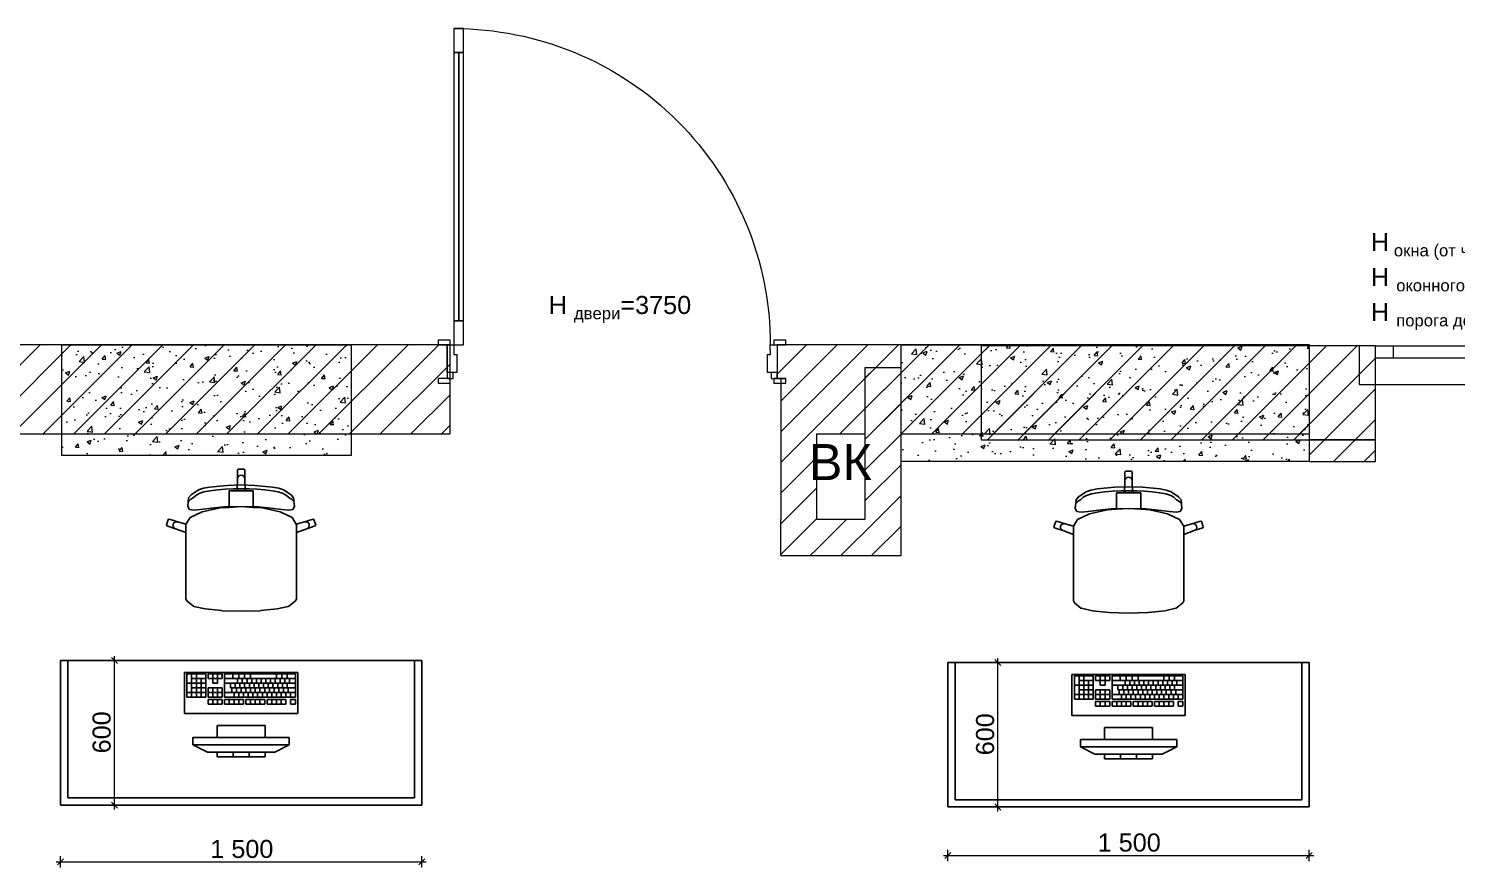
# Model space of a CAD drawing. Header units: millimetres. Extents: x 2336463 to 2579121, y 595385 to 778077.
# Drawn here: x 2402501 to 2408431, y 715275 to 718760 of the extents above; entities that cross this region are included whole.
import ezdxf

# ---------------------------------------------------------------- set-up
doc = ezdxf.new("R2010")
doc.units = ezdxf.units.MM
doc.header["$MEASUREMENT"] = 0
for name, color, linetype in [('+возводимые стены', 7, 'Continuous'), ('1 Планировка размеры', 7, 'Continuous'), ('сит план', 7, 'Continuous')]:
    doc.layers.add(name, color=color, linetype=linetype)
for name, color, linetype, lineweight in [('+возводимые стены_Ном._пера__101', 252, 'Continuous', 5), ('Двери ARCHICAD_Ном._пера__1', 7, 'Continuous', 13), ('Окна ARCHICAD_Ном._пера__1', 7, 'Continuous', 13), ('сит план_Ном._пера__1', 7, 'Continuous', 13)]:
    doc.layers.add(name, color=color, linetype=linetype, lineweight=lineweight)
for name, color, linetype, lineweight, true_color in [('+возводимые стены_Ном._пера__169', 7, 'Continuous', 5, 0x68b353), ('1 Планировка размеры_Ном._пера__242', 7, 'Continuous', 13, 0x1b55b5), ('Интерьер - Мебель_Ном._пера__62', 7, 'Continuous', 25, 0xaaaaaa), ('сит план_Ном._пера__87', 7, 'Continuous', 20, 0x6a6a6a)]:
    doc.layers.add(name, color=color, linetype=linetype, lineweight=lineweight, true_color=true_color)
doc.styles.add('СГЕНЕРИР_СТИЛЬ_1', font='arial.ttf')
doc.dimstyles.new('СГЕНЕРИР_СТИЛЬ__1', dxfattribs={"dimtxt": 75, "dimasz": 23.75, "dimexe": 0.18, "dimexo": 300, "dimgap": 0, "dimtad": 1, "dimtih": 1, "dimtoh": 1, "dimdec": 0, "dimzin": 0, "dimdsep": 46, "dimtxsty": 'СГЕНЕРИР_СТИЛЬ_1', "dimblk": 'ARROWHEAD_6', "dimblk1": 'ARROWHEAD_6', "dimblk2": 'ARROWHEAD_6', "dimcen": 0.09, "dimclrd": 256, "dimclre": 256, "dimclrt": 256, "dimazin": 0, "dimtfac": 1, "dimtdec": 4, "dimtmove": 0, "dimatfit": 3, "dimfxl": 0, "dimtolj": 1, "dimtzin": 0, "dimarcsym": 0})
doc.dimstyles.new('СГЕНЕРИР_СТИЛЬ__2', dxfattribs={"dimtxt": 75, "dimasz": 23.75, "dimexe": 0.18, "dimexo": 300, "dimgap": 0, "dimtad": 1, "dimdec": 0, "dimzin": 0, "dimdsep": 46, "dimtxsty": 'СГЕНЕРИР_СТИЛЬ_1', "dimblk": 'ARROWHEAD_6', "dimblk1": 'ARROWHEAD_6', "dimblk2": 'ARROWHEAD_6', "dimcen": 0.09, "dimclrd": 256, "dimclre": 256, "dimclrt": 256, "dimazin": 0, "dimtfac": 1, "dimtdec": 4, "dimtmove": 0, "dimatfit": 3, "dimfxl": 0, "dimtolj": 1, "dimtzin": 0, "dimarcsym": 0})
pattern_1 = [(45, (2086872.015, 585813.69), (-63.639609, 63.639609), [])]
pattern_2 = [(50, (2086872.01, 585813.69), (-182.18467, 15.939086), [19.05, -209.55]), (355, (2086872.01, 585813.69), (-35.24342, 191.05685), [15.24, -167.64058]), (100.451445, (2086887.2, 585812.36), (146.94125, 175.11775), [16.19001, -178.09024]), (46.1842, (2086872.01, 585864.49), (-271.07904, 42.04233), [28.575, -314.325]), (96.63556, (2086894.6, 585860.98), (237.40413, 247.42612), [24.28502, -267.1356]), (351.18415, (2086872.01, 585864.49), (237.40413, 247.42612), [22.85997, -251.45973]), (21, (2086897.41, 585851.79), (-151.61439, 102.2652), [19.05, -209.55]), (326, (2086897.41, 585851.79), (61.80203, 184.18797), [15.24, -167.64]), (71.451445, (2086910.05, 585843.26), (213.41642, 81.92277), [16.19001, -178.08994]), (37.5, (2086872.015, 585813.686), (3.088603, 84.555039), [0, -165.608, 0, -170.18, 0, -168.275]), (7.5, (2086872.015, 585813.69), (66.819663, 100.180575), [0, -97.028, 0, -161.798, 0, -64.135]), (327.5, (2086815.37, 585813.686), (-135.590595, 5.728744), [0, -63.5, 0, -198.12, 0, -262.89]), (317.5, (2086789.97, 585813.69), (148.12918, 25.42649), [0, -82.55, 0, -131.572, 0, -186.69])]

# ---------------------------------------------------------------- blocks, each defined once
blk = doc.blocks.new('Окно 25_13')
at = {"layer": 'Окна ARCHICAD_Ном._пера__1', "color": 7, "linetype": 'Continuous', "lineweight": 13}
for p, q in [((-827.5, 0), (827.5, 0)), ((-827.5, 0), (-752.5, 0)), ((-827.5, 0), (-827.5, -50)), ((-827.5, 0), (-827.5, -50)), ((-752.5, 0), (-752.5, -50)), ((-752.5, 0), (752.5, 0)), ((752.5, -50), (752.5, 0)), ((752.5, 0), (827.5, 0)), ((827.5, 0), (827.5, -50)), ((827.5, 0), (827.5, -50)), ((-752.5, -50), (-827.5, -50)), ((-827.5, -50), (-827.5, -160)), ((752.5, -50), (-752.5, -50)), ((827.5, -50), (752.5, -50)), ((827.5, -50), (827.5, -160)), ((-827.5, -160), (827.5, -160))]:
    blk.add_line(p, q, dxfattribs=at)
blk = doc.blocks.new('Стена_919', base_point=(2409995, 717281.3))
at = {"layer": 'сит план_Ном._пера__87', "linetype": 'Continuous', "lineweight": 20, "true_color": 0x6a6a6a}
h = blk.add_hatch(dxfattribs=at)
h.set_pattern_fill('Блоки_Бетонные_Эффективные', color=251, style=0, pattern_type=2)
h.set_pattern_definition(pattern_1)
h.paths.add_polyline_path([(2408026.8, 717441.3), (2408026.8, 717281.3), (2408093.8, 717281.3), (2408093.8, 717441.3)])
h = blk.add_hatch(dxfattribs=at)
h.set_pattern_fill('Блоки_Бетонные_Эффективные', color=251, style=0, pattern_type=2)
h.set_pattern_definition(pattern_1)
h.paths.add_polyline_path([(2409995, 717441.3), (2409748.8, 717441.3), (2409748.8, 717281.3), (2409995, 717281.3)])
at = {"layer": 'сит план_Ном._пера__1', "color": 7, "linetype": 'Continuous', "lineweight": 13}
for p, q in [((2408093.8, 717441.3), (2408093.8, 717391.3)), ((2409748.8, 717441.3), (2409748.8, 717391.3)), ((2408093.8, 717391.3), (2408093.8, 717281.3)), ((2409748.8, 717391.3), (2409748.8, 717281.3))]:
    blk.add_line(p, q, dxfattribs=at)
at = {"layer": 'сит план_Ном._пера__1', "color": 7, "linetype": 'Continuous', "lineweight": 13, "flags": 128}
for points in [[(2408093.8, 717441.3), (2408026.8, 717441.3)], [(2408026.8, 717441.3), (2408026.8, 717281.3)], [(2409995, 717441.3), (2409748.8, 717441.3)], [(2409995, 717281.3), (2409995, 717441.3)], [(2408026.8, 717281.3), (2408093.8, 717281.3)], [(2409748.8, 717281.3), (2409995, 717281.3)]]:
    blk.add_lwpolyline(points, dxfattribs=at)
at = {"layer": 'Окна ARCHICAD_Ном._пера__1', "color": 7, "linetype": 'Continuous', "lineweight": 13, "zscale": 1000}
blk.add_blockref('Окно 25_13', (2408921.3, 717441.3), dxfattribs=at)
blk = doc.blocks.new('Стена_920', base_point=(2408094.8, 717051.7))
at = {"layer": 'сит план_Ном._пера__87', "linetype": 'Continuous', "lineweight": 20, "true_color": 0x6a6a6a}
h = blk.add_hatch(dxfattribs=at)
h.set_pattern_fill('Блоки_Бетонные_Эффективные', color=251, style=0, pattern_type=2)
h.set_pattern_definition(pattern_1)
h.paths.add_polyline_path([(2408094.8, 717441.7), (2406458, 717441.7), (2406458, 717051.7), (2408094.8, 717051.7)])
at = {"layer": 'сит план_Ном._пера__1', "color": 7, "linetype": 'Continuous', "lineweight": 13, "flags": 128}
for points in [[(2408094.8, 717441.7), (2406458, 717441.7)], [(2406458, 717441.7), (2406458, 717051.7)], [(2408094.8, 717051.7), (2408094.8, 717441.7)], [(2406458, 717051.7), (2408094.8, 717051.7)]]:
    blk.add_lwpolyline(points, dxfattribs=at)
blk = doc.blocks.new('Стена_921', base_point=(2406125, 717350.8))
at = {"layer": 'сит план_Ном._пера__87', "linetype": 'Continuous', "lineweight": 20, "true_color": 0x6a6a6a}
h = blk.add_hatch(dxfattribs=at)
h.set_pattern_fill('Блоки_Бетонные_Эффективные', color=251, style=0, pattern_type=2)
h.set_pattern_definition(pattern_1)
h.paths.add_polyline_path([(2405975, 717350.8), (2405975, 716720.8), (2406125, 716720.8), (2406125, 717350.8)])
at = {"layer": 'сит план_Ном._пера__1', "color": 7, "linetype": 'Continuous', "lineweight": 13, "flags": 128}
for points in [[(2405975, 717350.8), (2405975, 716720.8)], [(2406125, 717350.8), (2405975, 717350.8)], [(2406125, 716720.8), (2406125, 717350.8)]]:
    blk.add_lwpolyline(points, dxfattribs=at)
blk = doc.blocks.new('Стена_922', base_point=(2406125.1, 716570.8))
at = {"layer": 'сит план_Ном._пера__87', "linetype": 'Continuous', "lineweight": 20, "true_color": 0x6a6a6a}
h = blk.add_hatch(dxfattribs=at)
h.set_pattern_fill('Блоки_Бетонные_Эффективные', color=251, style=0, pattern_type=2)
h.set_pattern_definition(pattern_1)
h.paths.add_polyline_path([(2405625, 716720.8), (2405625, 716570.8), (2405775, 716720.8)])
h = blk.add_hatch(dxfattribs=at)
h.set_pattern_fill('Блоки_Бетонные_Эффективные', color=251, style=0, pattern_type=2)
h.set_pattern_definition(pattern_1)
h.paths.add_polyline_path([(2405775, 716720.8), (2405625.1, 716570.8), (2405775, 716570.8)])
h = blk.add_hatch(dxfattribs=at)
h.set_pattern_fill('Блоки_Бетонные_Эффективные', color=251, style=0, pattern_type=2)
h.set_pattern_definition(pattern_1)
h.paths.add_polyline_path([(2405775, 716570.8), (2406125.1, 716570.8), (2406125.1, 716720.8), (2405775, 716720.8)])
at = {"layer": 'сит план_Ном._пера__1', "color": 7, "linetype": 'Continuous', "lineweight": 13, "flags": 128}
for points in [[(2405625, 716570.8), (2405625, 716720.8)], [(2405975, 716720.8), (2405775, 716720.8)], [(2406125.1, 716720.8), (2406125, 716720.8)], [(2406125.1, 716570.8), (2406125.1, 716720.8)], [(2405625, 716570.8), (2406125.1, 716570.8)]]:
    blk.add_lwpolyline(points, dxfattribs=at)
blk = doc.blocks.new('Стена_923', base_point=(2405625, 716570.8))
at = {"layer": 'сит план_Ном._пера__87', "linetype": 'Continuous', "lineweight": 20, "true_color": 0x6a6a6a}
h = blk.add_hatch(dxfattribs=at)
h.set_pattern_fill('Блоки_Бетонные_Эффективные', color=251, style=0, pattern_type=2)
h.set_pattern_definition(pattern_1)
h.paths.add_polyline_path([(2405625, 717445.9), (2405625, 717305.9), (2405775, 717445.9)])
h = blk.add_hatch(dxfattribs=at)
h.set_pattern_fill('Блоки_Бетонные_Эффективные', color=251, style=0, pattern_type=2)
h.set_pattern_definition(pattern_1)
h.paths.add_polyline_path([(2405625, 717305.9), (2405775, 717305.9), (2405775, 717445.9)])
h = blk.add_hatch(dxfattribs=at)
h.set_pattern_fill('Блоки_Бетонные_Эффективные', color=251, style=0, pattern_type=2)
h.set_pattern_definition(pattern_1)
h.paths.add_polyline_path([(2405775, 716720.8), (2405775, 717305.9), (2405625, 717305.9), (2405625, 716720.8)])
at = {"layer": 'сит план_Ном._пера__1', "color": 7, "linetype": 'Continuous', "lineweight": 13, "flags": 128}
for points in [[(2405775, 717445.9), (2405625, 717445.9)], [(2405625, 717305.9), (2405625, 716720.8)], [(2405775, 716720.8), (2405775, 717075.8)]]:
    blk.add_lwpolyline(points, dxfattribs=at)
blk = doc.blocks.new('Стена_924', base_point=(2407821.7, 717075.8))
at = {"layer": 'сит план_Ном._пера__87', "linetype": 'Continuous', "lineweight": 20, "true_color": 0x6a6a6a}
h = blk.add_hatch(dxfattribs=at)
h.set_pattern_fill('Блоки_Бетонные_Эффективные', color=251, style=0, pattern_type=2)
h.set_pattern_definition(pattern_1)
h.paths.add_polyline_path([(2407821.7, 717445.8), (2405775, 717445.8), (2405775, 717075.8), (2407821.7, 717075.8)])
at = {"layer": 'сит план_Ном._пера__1', "color": 7, "linetype": 'Continuous', "lineweight": 13, "flags": 128}
for points in [[(2407821.7, 717445.8), (2405775, 717445.8)], [(2407821.7, 717075.8), (2407821.7, 717445.8)], [(2405775, 717075.8), (2405975, 717075.8)], [(2406125, 717075.8), (2407821.7, 717075.8)]]:
    blk.add_lwpolyline(points, dxfattribs=at)
blk = doc.blocks.new('Стена_1020', base_point=(2404252.3, 717075.8))
at = {"layer": 'сит план_Ном._пера__87', "linetype": 'Continuous', "lineweight": 20, "true_color": 0x6a6a6a}
h = blk.add_hatch(dxfattribs=at)
h.set_pattern_fill('Блоки_Бетонные_Эффективные', color=251, style=0, pattern_type=2)
h.set_pattern_definition(pattern_1)
h.paths.add_polyline_path([(2404252.3, 717445.8), (2402386.9, 717445.8), (2402386.9, 717075.8), (2404252.3, 717075.8)])
at = {"layer": 'сит план_Ном._пера__1', "color": 7, "linetype": 'Continuous', "lineweight": 13, "flags": 128}
for points in [[(2404252.3, 717445.8), (2402386.9, 717445.8)], [(2402386.9, 717445.8), (2402386.9, 717075.8)], [(2404252.3, 717075.8), (2404252.3, 717445.8)], [(2402386.9, 717075.8), (2404252.3, 717075.8)]]:
    blk.add_lwpolyline(points, dxfattribs=at)
blk = doc.blocks.new('Однопольная Дверь 25_6')
at = {"layer": 'Двери ARCHICAD_Ном._пера__1', "color": 7, "linetype": 'Continuous', "lineweight": 13}
for p, q in [((617, 1214), (617, 1314)), ((617, 1314), (657, 1314)), ((657, 1314), (657, 1214)), ((657, 1214), (617, 1214)), ((637, 1214), (637, 100)), ((617, 0), (617, 100)), ((617, 100), (657, 100)), ((657, 100), (657, 0)), ((-722, 0), (-722, 19)), ((-722, 19), (-672, 19)), ((-672, 0), (-722, 0)), ((-685, 0), (-722, 0)), ((-685, 0), (-722, 0)), ((-657, 0), (-685, 0)), ((-685, 0), (-685, -115)), ((-685, 0), (-685, -115)), ((-685, 0), (-685, -115)), ((-672, 19), (-672, 0)), ((-657, -40), (-657, 0)), ((657, 0), (617, 0)), ((685, 0), (657, 0)), ((657, 0), (657, -40)), ((672, 19), (722, 19)), ((672, 0), (672, 19)), ((722, 0), (672, 0)), ((685, -115), (685, 0)), ((685, 0), (685, -115)), ((685, 0), (685, -115)), ((685, 0), (722, 0)), ((685, 0), (722, 0)), ((722, 19), (722, 0)), ((-645, -40), (-657, -40)), ((-645, -115), (-645, -40)), ((657, -40), (645, -40)), ((645, -40), (645, -115)), ((-685, -140), (-685, -115)), ((-685, -115), (-660, -115)), ((-685, -115), (-645, -115)), ((-685, -115), (-685, -140)), ((-685, -115), (-685, -140)), ((-660, -115), (-660, -140)), ((645, -115), (685, -115)), ((660, -140), (660, -115)), ((660, -115), (685, -115)), ((685, -115), (685, -140)), ((685, -115), (685, -140)), ((685, -115), (685, -140)), ((-722, -159), (-722, -140)), ((-722, -140), (-672, -140)), ((-685, -140), (-722, -140)), ((-685, -140), (-722, -140)), ((-672, -159), (-722, -159)), ((-660, -140), (-685, -140)), ((-672, -140), (-672, -159)), ((685, -140), (660, -140)), ((672, -140), (722, -140)), ((672, -159), (672, -140)), ((722, -159), (672, -159)), ((685, -140), (722, -140)), ((685, -140), (722, -140)), ((722, -140), (722, -159))]:
    blk.add_line(p, q, dxfattribs=at)
at = {"layer": 'Двери ARCHICAD_Ном._пера__1', "color": 7, "linetype": 'Continuous', "lineweight": 13, "flags": 128}
for points in [[(637, 1214), (637, 100), (617, 100), (617, 1214)], [(657, 1214), (657, 100), (637, 100), (637, 1214)]]:
    blk.add_lwpolyline(points, close=True, dxfattribs=at)
at = {"layer": 'Двери ARCHICAD_Ном._пера__1', "color": 7, "linetype": 'Continuous', "lineweight": 13}
blk.add_arc((657, 0), 1314, 90, 180, dxfattribs=at)
blk = doc.blocks.new('Стена_1021', base_point=(2405625, 717445.9))
at = {"layer": 'сит план_Ном._пера__87', "linetype": 'Continuous', "lineweight": 20, "true_color": 0x6a6a6a}
h = blk.add_hatch(dxfattribs=at)
h.set_pattern_fill('Блоки_Бетонные_Эффективные', color=251, style=0, pattern_type=2)
h.set_pattern_definition(pattern_1)
h.paths.add_polyline_path([(2405609.9, 717445.9), (2405609.9, 717305.9), (2405625, 717305.9), (2405625, 717445.9)])
at = {"layer": 'сит план_Ном._пера__1', "color": 7, "linetype": 'Continuous', "lineweight": 13}
for p, q in [((2404239.9, 717445.8), (2404202.9, 717445.8)), ((2404239.9, 717445.8), (2404239.9, 717330.8)), ((2405609.9, 717445.9), (2405646.9, 717445.9)), ((2405609.9, 717445.9), (2405609.9, 717330.9)), ((2404239.9, 717305.8), (2404202.9, 717305.8)), ((2404239.9, 717330.8), (2404239.9, 717305.8)), ((2405609.9, 717330.9), (2405609.9, 717305.9)), ((2405609.9, 717305.9), (2405646.9, 717305.9))]:
    blk.add_line(p, q, dxfattribs=at)
at = {"layer": 'сит план_Ном._пера__1', "color": 7, "linetype": 'Continuous', "lineweight": 13, "flags": 128}
for points in [[(2405625, 717445.9), (2405609.9, 717445.9)], [(2405609.9, 717305.9), (2405625, 717305.9)]]:
    blk.add_lwpolyline(points, dxfattribs=at)
at = {"layer": 'Двери ARCHICAD_Ном._пера__1', "color": 7, "linetype": 'Continuous', "lineweight": 13, "xscale": -1, "zscale": 1000, "rotation": 0.003580986225850786}
blk.add_blockref('Однопольная Дверь 25_6', (2404924.9, 717445.9), dxfattribs=at)
blk = doc.blocks.new('Стена_1027', base_point=(2407819.7, 716961.3))
at = {"layer": '+возводимые стены_Ном._пера__169', "linetype": 'Continuous', "lineweight": 5, "true_color": 0x68b353}
h = blk.add_hatch(dxfattribs=at)
h.set_pattern_fill('Блоки_Бетонные_Эффективные', color=85, style=0, pattern_type=2)
h.set_pattern_definition(pattern_1)
h.paths.add_polyline_path([(2407819.7, 716961.3), (2408094.6, 716961.3), (2408094.6, 717051.3), (2407819.7, 717051.3)])
at = {"layer": '+возводимые стены_Ном._пера__101', "color": 252, "linetype": 'Continuous', "lineweight": 5, "flags": 128}
for points in [[(2408094.6, 717051.3), (2407819.7, 717051.3)], [(2407819.7, 717051.3), (2407819.7, 716961.3)], [(2408094.6, 716961.3), (2408094.6, 717051.3)], [(2407819.7, 716961.3), (2408094.6, 716961.3)]]:
    blk.add_lwpolyline(points, dxfattribs=at)
blk = doc.blocks.new('Индивидуальное Рабочее Место 25_2')
at = {"layer": 'Интерьер - Мебель_Ном._пера__62', "color": 253, "linetype": 'Continuous', "lineweight": 25, "true_color": 0xaaaaaa}
for p, q in [((-1470, 0), (-1500, 0)), ((-1500, 0), (-1500, -30)), ((-30, 0), (-1470, 0)), ((0, 0), (-30, 0)), ((0, -30), (0, 0)), ((-1500, -30), (-1500, -600)), ((-1470, -30), (-30, -30)), ((-1470, -600), (-1470, -30)), ((-30, -30), (-30, -600)), ((0, -600), (0, -30)), ((-950, -250), (-890, -220)), ((-610, -220), (-890, -220)), ((-850, -220), (-850, -200)), ((-850, -200), (-650, -200)), ((-650, -220), (-850, -220)), ((-783.3, -220), (-783.3, -200)), ((-716.7, -220), (-716.7, -200)), ((-650, -200), (-650, -220)), ((-550, -250), (-610, -220)), ((-950, -280), (-950, -250)), ((-950, -250), (-550, -250)), ((-550, -280), (-950, -280)), ((-850, -330), (-850, -280)), ((-850, -280), (-650, -280)), ((-650, -280), (-650, -330)), ((-550, -250), (-550, -280)), ((-650, -330), (-850, -330)), ((-975.2, -545.2), (-975.2, -448.2)), ((-975.2, -448.2), (-896.9, -448.2)), ((-896.9, -467.6), (-975.2, -467.6)), ((-955.6, -545.2), (-955.6, -448.2)), ((-936, -545.2), (-936, -448.2)), ((-916.5, -525.8), (-916.5, -448.2)), ((-896.9, -448.2), (-896.9, -545.2)), ((-887.1, -438.5), (-887.1, -419.1)), ((-887.1, -419.1), (-828.3, -419.1)), ((-828.3, -438.5), (-887.1, -438.5)), ((-887.1, -487), (-887.1, -448.2)), ((-887.1, -448.2), (-828.3, -448.2)), ((-828.3, -467.6), (-887.1, -467.6)), ((-867.5, -438.5), (-867.5, -419.1)), ((-867.5, -487), (-867.5, -448.2)), ((-847.9, -438.5), (-847.9, -419.1)), ((-847.9, -487), (-847.9, -448.2)), ((-828.3, -419.1), (-828.3, -438.5)), ((-828.3, -448.2), (-828.3, -487)), ((-818.5, -438.5), (-818.5, -419.1)), ((-818.5, -419.1), (-740.2, -419.1)), ((-740.2, -438.5), (-818.5, -438.5)), ((-818.5, -545.2), (-818.5, -448.2)), ((-818.5, -448.2), (-524.8, -448.2)), ((-524.8, -467.6), (-818.5, -467.6)), ((-799, -438.5), (-799, -419.1)), ((-789.2, -487), (-789.2, -467.6)), ((-779.4, -438.5), (-779.4, -419.1)), ((-779.4, -467.6), (-779.4, -448.2)), ((-769.6, -487), (-769.6, -467.6)), ((-759.8, -438.5), (-759.8, -419.1)), ((-759.8, -467.6), (-759.8, -448.2)), ((-750, -487), (-750, -467.6)), ((-740.2, -419.1), (-740.2, -438.5)), ((-740.2, -467.6), (-740.2, -448.2)), ((-730.4, -438.5), (-730.4, -419.1)), ((-730.4, -419.1), (-652.1, -419.1)), ((-652.1, -438.5), (-730.4, -438.5)), ((-730.4, -487), (-730.4, -467.6)), ((-720.6, -467.6), (-720.6, -448.2)), ((-710.8, -438.5), (-710.8, -419.1)), ((-710.8, -487), (-710.8, -467.6)), ((-701, -467.6), (-701, -448.2)), ((-691.2, -438.5), (-691.2, -419.1)), ((-691.2, -487), (-691.2, -467.6)), ((-681.5, -467.6), (-681.5, -448.2)), ((-671.7, -438.5), (-671.7, -419.1)), ((-671.7, -487), (-671.7, -467.6)), ((-661.9, -467.6), (-661.9, -448.2)), ((-652.1, -419.1), (-652.1, -438.5)), ((-652.1, -487), (-652.1, -467.6)), ((-642.3, -438.5), (-642.3, -419.1)), ((-642.3, -419.1), (-564, -419.1)), ((-564, -438.5), (-642.3, -438.5)), ((-642.3, -467.6), (-642.3, -448.2)), ((-632.5, -487), (-632.5, -467.6)), ((-622.7, -438.5), (-622.7, -419.1)), ((-622.7, -467.6), (-622.7, -448.2)), ((-612.9, -487), (-612.9, -467.6)), ((-603.1, -438.5), (-603.1, -419.1)), ((-603.1, -467.6), (-603.1, -448.2)), ((-593.3, -487), (-593.3, -467.6)), ((-583.5, -438.5), (-583.5, -419.1)), ((-583.5, -467.6), (-583.5, -448.2)), ((-573.8, -487), (-573.8, -467.6)), ((-564, -419.1), (-564, -438.5)), ((-564, -467.6), (-564, -448.2)), ((-554.2, -487), (-554.2, -467.6)), ((-544.4, -438.5), (-544.4, -419.1)), ((-544.4, -419.1), (-524.8, -419.1)), ((-524.8, -438.5), (-544.4, -438.5)), ((-544.4, -467.6), (-544.4, -448.2)), ((-524.8, -419.1), (-524.8, -438.5)), ((-524.8, -448.2), (-524.8, -545.2)), ((-896.9, -506.4), (-975.2, -506.4)), ((-896.9, -487), (-955.6, -487)), ((-896.9, -525.8), (-955.6, -525.8)), ((-828.3, -487), (-887.1, -487)), ((-887.1, -545.2), (-887.1, -525.8)), ((-887.1, -525.8), (-867.5, -525.8)), ((-867.5, -525.8), (-867.5, -506.4)), ((-867.5, -506.4), (-847.9, -506.4)), ((-867.5, -545.2), (-867.5, -525.8)), ((-847.9, -525.8), (-867.5, -525.8)), ((-847.9, -506.4), (-847.9, -525.8)), ((-847.9, -525.8), (-828.3, -525.8)), ((-847.9, -545.2), (-847.9, -525.8)), ((-828.3, -525.8), (-828.3, -545.2)), ((-524.8, -506.4), (-818.5, -506.4)), ((-524.8, -525.8), (-818.5, -525.8)), ((-524.8, -487), (-794.1, -487)), ((-794.1, -506.4), (-794.1, -487)), ((-784.3, -545.2), (-784.3, -525.8)), ((-774.5, -506.4), (-774.5, -487)), ((-764.7, -525.8), (-764.7, -506.4)), ((-759.8, -545.2), (-759.8, -525.8)), ((-754.9, -506.4), (-754.9, -487)), ((-745.1, -525.8), (-745.1, -506.4)), ((-735.3, -506.4), (-735.3, -487)), ((-735.3, -545.2), (-735.3, -525.8)), ((-725.5, -525.8), (-725.5, -506.4)), ((-715.7, -506.4), (-715.7, -487)), ((-710.8, -545.2), (-710.8, -525.8)), ((-705.9, -525.8), (-705.9, -506.4)), ((-696.1, -506.4), (-696.1, -487)), ((-686.4, -525.8), (-686.4, -506.4)), ((-676.6, -506.4), (-676.6, -487)), ((-666.8, -525.8), (-666.8, -506.4)), ((-657, -506.4), (-657, -487)), ((-647.2, -525.8), (-647.2, -506.4)), ((-637.4, -506.4), (-637.4, -487)), ((-627.6, -525.8), (-627.6, -506.4)), ((-617.8, -506.4), (-617.8, -487)), ((-608, -525.8), (-608, -506.4)), ((-603.1, -545.2), (-603.1, -525.8)), ((-598.2, -506.4), (-598.2, -487)), ((-588.4, -525.8), (-588.4, -506.4)), ((-581.1, -545.2), (-581.1, -525.8)), ((-578.6, -506.4), (-578.6, -487)), ((-568.9, -525.8), (-568.9, -506.4)), ((-559.1, -506.4), (-559.1, -487)), ((-559.1, -545.2), (-559.1, -525.8)), ((-549.3, -525.8), (-549.3, -506.4)), ((-896.9, -545.2), (-975.2, -545.2)), ((-828.3, -545.2), (-887.1, -545.2)), ((-524.8, -545.2), (-818.5, -545.2)), ((-1500, -600), (-1470, -600)), ((-30, -600), (0, -600)), ((-947.9, -826.3), (-974.7, -847.4)), ((-945.8, -825.4), (-947.9, -826.3)), ((-899.9, -814.7), (-945.8, -825.4)), ((-831.1, -807.6), (-899.9, -814.7)), ((-830, -807.5), (-831.1, -807.6)), ((-750, -805), (-830, -807.5)), ((-750, -805), (-670, -807.5)), ((-670, -807.5), (-668.9, -807.6)), ((-668.9, -807.6), (-600.1, -814.7)), ((-600.1, -814.7), (-554.2, -825.4)), ((-554.2, -825.4), (-552.1, -826.3)), ((-552.1, -826.3), (-525.3, -847.4)), ((-974.7, -847.4), (-979.3, -856)), ((-979.3, -856), (-979.3, -887.1)), ((-979.3, -887.1), (-979.3, -923.2)), ((-525.3, -847.4), (-520.7, -856)), ((-520.7, -856), (-520.7, -887.1)), ((-520.7, -887.1), (-520.7, -923.2)), ((-979.3, -923.2), (-979.3, -1132.3)), ((-520.7, -923.2), (-520.7, -1132.3)), ((-1058.1, -1159.4), (-1060, -1163.1)), ((-1060, -1163.1), (-1052.5, -1185.9)), ((-1022.6, -1148), (-1058.1, -1159.4)), ((-1052.5, -1185.9), (-1048.7, -1187.8)), ((-1048.7, -1187.8), (-1013.3, -1176.4)), ((-1031.4, -1155.4), (-1033, -1161)), ((-1033, -1161), (-1032.3, -1166.8)), ((-1032.3, -1166.8), (-1029.5, -1171.9)), ((-1027.8, -1150.8), (-1031.4, -1155.4)), ((-1029.5, -1171.9), (-1024.8, -1175.5)), ((-1022.6, -1148), (-1027.8, -1150.8)), ((-1024.8, -1175.5), (-1019.2, -1177.1)), ((-979.3, -1132.3), (-1022.6, -1148)), ((-1019.2, -1177.1), (-1013.3, -1176.4)), ((-1013.3, -1176.4), (-979.2, -1166.7)), ((-979.3, -1166.5), (-979.3, -1132.3)), ((-979.3, -1166.5), (-979.2, -1166.7)), ((-979.2, -1166.7), (-961.8, -1194.6)), ((-520.8, -1166.7), (-538.2, -1194.6)), ((-520.7, -1166.5), (-520.8, -1166.7)), ((-486.7, -1176.4), (-520.8, -1166.7)), ((-520.7, -1166.5), (-520.7, -1132.3)), ((-520.7, -1132.3), (-477.4, -1148)), ((-480.8, -1177.1), (-486.7, -1176.4)), ((-451.3, -1187.8), (-486.7, -1176.4)), ((-475.2, -1175.5), (-480.8, -1177.1)), ((-477.4, -1148), (-472.2, -1150.8)), ((-477.4, -1148), (-441.9, -1159.4)), ((-470.5, -1171.9), (-475.2, -1175.5)), ((-472.2, -1150.8), (-468.6, -1155.4)), ((-467.7, -1166.8), (-470.5, -1171.9)), ((-468.6, -1155.4), (-467, -1161)), ((-467, -1161), (-467.7, -1166.8)), ((-447.5, -1185.9), (-451.3, -1187.8)), ((-440, -1163.1), (-447.5, -1185.9)), ((-441.9, -1159.4), (-440, -1163.1)), ((-964.7, -1228.1), (-971.4, -1239.7)), ((-971.4, -1239.7), (-968.1, -1275.8)), ((-947.5, -1225.1), (-964.7, -1228.1)), ((-961.8, -1194.6), (-912.1, -1218.4)), ((-918.5, -1227.7), (-947.5, -1225.1)), ((-873.2, -1233.5), (-918.5, -1227.7)), ((-912.1, -1218.4), (-837.7, -1234.2)), ((-822.3, -1238.2), (-873.2, -1233.5)), ((-837.7, -1234.2), (-800.3, -1236.6)), ((-750, -1240.5), (-822.3, -1238.2)), ((-800.3, -1236.6), (-750, -1239.8)), ((-800.3, -1236.6), (-800.3, -1275.3)), ((-699.7, -1236.6), (-750, -1239.8)), ((-750, -1240.5), (-677.7, -1238.2)), ((-662.3, -1234.2), (-699.7, -1236.6)), ((-699.7, -1236.6), (-699.7, -1275.3)), ((-677.7, -1238.2), (-626.8, -1233.5)), ((-587.9, -1218.4), (-662.3, -1234.2)), ((-626.8, -1233.5), (-581.5, -1227.7)), ((-538.2, -1194.6), (-587.9, -1218.4)), ((-581.5, -1227.7), (-552.5, -1225.1)), ((-552.5, -1225.1), (-535.3, -1228.1)), ((-535.3, -1228.1), (-528.6, -1239.7)), ((-528.6, -1239.7), (-531.9, -1275.8)), ((-965, -1265.2), (-968.8, -1262.6)), ((-968.1, -1275.8), (-957.6, -1289)), ((-958.8, -1270.4), (-965, -1265.2)), ((-949.7, -1276.5), (-958.8, -1270.4)), ((-957.6, -1289), (-926.5, -1309)), ((-938, -1286.6), (-949.7, -1276.5)), ((-924.8, -1294.3), (-938, -1286.6)), ((-904.5, -1300.5), (-924.8, -1294.3)), ((-878.5, -1305.5), (-904.5, -1300.5)), ((-800.3, -1275.3), (-800.3, -1305.3)), ((-699.7, -1275.3), (-699.7, -1305.3)), ((-621.5, -1305.5), (-595.5, -1300.5)), ((-595.5, -1300.5), (-575.2, -1294.3)), ((-575.2, -1294.3), (-562, -1286.6)), ((-542.4, -1289), (-573.5, -1309)), ((-562, -1286.6), (-550.3, -1276.5)), ((-550.3, -1276.5), (-541.2, -1270.4)), ((-531.9, -1275.8), (-542.4, -1289)), ((-541.2, -1270.4), (-535, -1265.2)), ((-535, -1265.2), (-531.2, -1262.6)), ((-926.5, -1309), (-906.6, -1316.3)), ((-906.6, -1316.3), (-880.7, -1321.1)), ((-880.7, -1321.1), (-807.5, -1328.1)), ((-848.5, -1309.2), (-878.5, -1305.5)), ((-816.1, -1311.7), (-848.5, -1309.2)), ((-782.7, -1313.2), (-816.1, -1311.7)), ((-807.5, -1328.1), (-750, -1330.2)), ((-800.3, -1305.3), (-766.9, -1305.3)), ((-750, -1313.6), (-782.7, -1313.2)), ((-766.9, -1305.3), (-750, -1305.3)), ((-766.9, -1305.3), (-765.1, -1355.1)), ((-765.1, -1355.1), (-763.9, -1360.8)), ((-765.1, -1355.1), (-765.1, -1392)), ((-763.9, -1360.8), (-760.7, -1365.7)), ((-733.1, -1305.3), (-750, -1305.3)), ((-750, -1313.6), (-717.3, -1313.2)), ((-692.5, -1328.1), (-750, -1330.2)), ((-736.1, -1360.8), (-739.3, -1365.7)), ((-734.9, -1355.1), (-736.1, -1360.8)), ((-733.1, -1305.3), (-734.9, -1355.1)), ((-734.9, -1355.1), (-734.9, -1392)), ((-699.7, -1305.3), (-733.1, -1305.3)), ((-717.3, -1313.2), (-683.9, -1311.7)), ((-619.3, -1321.1), (-692.5, -1328.1)), ((-683.9, -1311.7), (-651.5, -1309.2)), ((-651.5, -1309.2), (-621.5, -1305.5)), ((-593.4, -1316.3), (-619.3, -1321.1)), ((-573.5, -1309), (-593.4, -1316.3)), ((-765.1, -1392), (-762.1, -1395)), ((-762.1, -1395), (-750, -1395)), ((-760.7, -1365.7), (-755.8, -1368.9)), ((-755.8, -1368.9), (-750, -1370.1)), ((-744.2, -1368.9), (-750, -1370.1)), ((-737.9, -1395), (-750, -1395)), ((-739.3, -1365.7), (-744.2, -1368.9)), ((-734.9, -1392), (-737.9, -1395))]:
    blk.add_line(p, q, dxfattribs=at)
at = {"layer": 'Интерьер - Мебель_Ном._пера__62', "color": 253, "linetype": 'Continuous', "lineweight": 25, "true_color": 0xaaaaaa, "flags": 128}
for points in [[(0, 0), (-1500, 0), (-1500, -600), (0, -600)], [(-515, -380), (-515, -550), (-985, -550), (-985, -380)]]:
    blk.add_lwpolyline(points, close=True, dxfattribs=at)
blk = doc.blocks.new('*D3866', base_point=(2086872, 585813.7))
at = {"layer": '1 Планировка размеры_Ном._пера__242', "color": 152, "linetype": 'Continuous', "lineweight": 13, "true_color": 0x1b55b5}
for p, q in [((2406319.7, 715301.7), (2406319.7, 715348.6)), ((2407819.7, 715301.7), (2407819.7, 715348.6)), ((2406300.9, 715325.2), (2406319.7, 715325.2)), ((2406332.2, 715337.7), (2406307.2, 715312.7)), ((2406319.7, 715325.2), (2407819.7, 715325.2)), ((2407807.2, 715312.7), (2407832.2, 715337.7)), ((2407819.7, 715325.2), (2407838.4, 715325.2))]:
    blk.add_line(p, q, dxfattribs=at)
at = {"layer": '1 Планировка размеры_Ном._пера__242', "color": 152, "lineweight": 13, "true_color": 0x1b55b5, "insert": (2406941.4, 715340.2), "char_height": 75, "attachment_point": 7, "style": 'СГЕНЕРИР_СТИЛЬ_1'}
blk.add_mtext('\\A1;{\\pql;\\fArial|b0|i0|c204|p38;1\xa0500}', dxfattribs=at)
blk = doc.blocks.new('ARROWHEAD_6')
at = {"color": 0, "linetype": 'Continuous', "lineweight": 0}
for p, q in [((0, 0), (-1, 0)), ((-0.5, -0.5), (0.5, 0.5))]:
    blk.add_line(p, q, dxfattribs=at)
blk = doc.blocks.new('*D3867', base_point=(2086872, 585813.7))
at = {"layer": '1 Планировка размеры_Ном._пера__242', "color": 152, "linetype": 'Continuous', "lineweight": 13, "true_color": 0x1b55b5}
for p, q in [((2402615.4, 715298.6), (2402634.1, 715298.6)), ((2402646.6, 715311.1), (2402621.6, 715286.1)), ((2402634.1, 715275.2), (2402634.1, 715322.1)), ((2402634.1, 715298.6), (2404134.1, 715298.6)), ((2404121.6, 715286.1), (2404146.6, 715311.1)), ((2404134.1, 715275.2), (2404134.1, 715322.1)), ((2404134.1, 715298.6), (2404152.9, 715298.6))]:
    blk.add_line(p, q, dxfattribs=at)
at = {"layer": '1 Планировка размеры_Ном._пера__242', "color": 152, "lineweight": 13, "true_color": 0x1b55b5, "insert": (2403255.9, 715313.6), "char_height": 75, "attachment_point": 7, "style": 'СГЕНЕРИР_СТИЛЬ_1'}
blk.add_mtext('\\A1;{\\pql;\\fArial|b0|i0|c204|p38;1\xa0500}', dxfattribs=at)
blk = doc.blocks.new('*D3868', base_point=(2086872, 585813.7))
at = {"layer": '1 Планировка размеры_Ном._пера__242', "color": 152, "linetype": 'Continuous', "lineweight": 13, "true_color": 0x1b55b5}
for p, q in [((2406550.5, 716126.3), (2406503.6, 716126.3)), ((2406539.6, 716113.8), (2406514.6, 716138.8)), ((2406527.1, 716126.3), (2406527.1, 716145)), ((2406527.1, 715526.3), (2406527.1, 716126.3)), ((2406550.5, 715526.3), (2406503.6, 715526.3)), ((2406514.6, 715538.8), (2406539.6, 715513.8)), ((2406527.1, 715507.5), (2406527.1, 715526.3))]:
    blk.add_line(p, q, dxfattribs=at)
at = {"layer": '1 Планировка размеры_Ном._пера__242', "color": 152, "lineweight": 13, "true_color": 0x1b55b5, "insert": (2406512.1, 715740.9), "char_height": 75, "attachment_point": 7, "rotation": 90, "style": 'СГЕНЕРИР_СТИЛЬ_1'}
blk.add_mtext('\\A1;{\\pql;\\fArial|b0|i0|c204|p38;600}', dxfattribs=at)
blk = doc.blocks.new('*D3869', base_point=(2086872, 585813.7))
at = {"layer": '1 Планировка размеры_Ном._пера__242', "color": 152, "linetype": 'Continuous', "lineweight": 13, "true_color": 0x1b55b5}
for p, q in [((2402881.7, 716134.3), (2402834.8, 716134.3)), ((2402870.7, 716121.8), (2402845.7, 716146.8)), ((2402858.2, 716134.3), (2402858.2, 716153.1)), ((2402858.2, 715534.3), (2402858.2, 716134.3)), ((2402881.7, 715534.3), (2402834.8, 715534.3)), ((2402845.7, 715546.8), (2402870.7, 715521.8)), ((2402858.2, 715515.6), (2402858.2, 715534.3))]:
    blk.add_line(p, q, dxfattribs=at)
at = {"layer": '1 Планировка размеры_Ном._пера__242', "color": 152, "lineweight": 13, "true_color": 0x1b55b5, "insert": (2402843.2, 715749), "char_height": 75, "attachment_point": 7, "rotation": 90, "style": 'СГЕНЕРИР_СТИЛЬ_1'}
blk.add_mtext('\\A1;{\\pql;\\fArial|b0|i0|c204|p38;600}', dxfattribs=at)

msp = doc.modelspace()

# ---------------------------------------------------------------- hatches: boundary and pattern name
at = {"layer": 'сит план_Ном._пера__1', "linetype": 'Continuous', "lineweight": 13}
h = msp.add_hatch(dxfattribs=at)
h.set_pattern_fill('AR_CONC', style=0, pattern_type=2)
h.set_pattern_definition(pattern_2)
h.paths.add_polyline_path([(2403841.1, 716985.8), (2402639.9, 716985.8), (2402639.9, 717445.8), (2403841.1, 717445.8)])
h = msp.add_hatch(dxfattribs=at)
h.set_pattern_fill('AR_CONC', style=0, pattern_type=2)
h.set_pattern_definition(pattern_2)
h.paths.add_polyline_path([(2407819.7, 716961.3), (2406125, 716961.3), (2406125, 717445.8), (2407819.7, 717445.8)])

# ---------------------------------------------------------------- linework, layer by layer
at = {"layer": 'сит план_Ном._пера__1', "color": 7, "linetype": 'Continuous', "lineweight": 13, "flags": 128}
for points in [[(2403841.1, 716985.8), (2402639.9, 716985.8), (2402639.9, 717445.8), (2403841.1, 717445.8)], [(2407819.7, 716961.3), (2406125, 716961.3), (2406125, 717445.8), (2407819.7, 717445.8)]]:
    msp.add_lwpolyline(points, close=True, dxfattribs=at)

# ---------------------------------------------------------------- block references
at = {"layer": '+возводимые стены', "color": 252, "lineweight": 5}
msp.add_blockref('Стена_1027', (2407819.7, 716961.3), dxfattribs=at)
at = {"layer": 'Интерьер - Мебель_Ном._пера__62', "color": 253, "linetype": 'Continuous', "lineweight": 25, "true_color": 0xaaaaaa, "xscale": -1, "zscale": 1000, "rotation": 180}
for p in [(2404134.1, 715534.3), (2407819.7, 715526.3)]:
    msp.add_blockref('Индивидуальное Рабочее Место 25_2', p, dxfattribs=at)
at = {"layer": 'сит план', "color": 7, "lineweight": 13}
for name, p in [('Стена_1021', (2405625, 717445.9)), ('Стена_1020', (2404252.3, 717075.8)), ('Стена_923', (2405625, 716570.8)), ('Стена_924', (2407821.7, 717075.8)), ('Стена_920', (2408094.8, 717051.7)), ('Стена_919', (2409995, 717281.3)), ('Стена_921', (2406125, 717350.8)), ('Стена_922', (2406125.1, 716570.8))]:
    msp.add_blockref(name, p, dxfattribs=at)

# ---------------------------------------------------------------- texts
at = {"layer": 'сит план_Ном._пера__1', "color": 7, "linetype": 'Continuous', "lineweight": 13, "insert": (2408076.5, 717932.4), "char_height": 75, "attachment_point": 1, "line_spacing_factor": 0.987493, "style": 'СГЕНЕРИР_СТИЛЬ_1'}
msp.add_mtext('\\A1;{\\pql;\\fArial|b0|i0|c204|p38;H\\fArial|b0|i0|c204|p38;\\A1{\\H.66x;\\S ^  окна (от чернового пола до оконной ниши);}\\fArial|b0|i0|c204|p38;=3750\\P\\pql;\\fArial|b0|i0|c204|p38;Н \\fArial|b0|i0|c204|p38;\\A1{\\H.66x;\\S ^ оконного полотна;}\\fArial|b0|i0|c204|p38;=3335\\P\\pql;\\fArial|b0|i0|c204|p38;Н \\fArial|b0|i0|c204|p38;\\A1{\\H.66x;\\S ^ порога до оконного полотна;}\\fArial|b0|i0|c204|p38;=135}', dxfattribs=at)
at = {"layer": 'сит план_Ном._пера__1', "color": 7, "linetype": 'Continuous', "lineweight": 13, "attachment_point": 1, "style": 'СГЕНЕРИР_СТИЛЬ_1'}
for s, insert, char_height in [('\\A1;{\\pql;\\fArial|b0|i0|c204|p38;H \\fArial|b0|i0|c204|p38;\\A1{\\H.66x;\\S ^ двери;}\\fArial|b0|i0|c204|p38;=3750}', (2404661.6, 717671.1), 75), ('\\A1;{\\pql;\\fArial|b0|i0|c204|p38;ВК}', (2405741.4, 717034), 150)]:
    msp.add_mtext(s, dxfattribs=dict(at, insert=insert, char_height=char_height))

# ---------------------------------------------------------------- dimensions: what is measured, and where the dimension line sits
at = {"layer": '1 Планировка размеры', "color": 152, "linetype": 'Continuous', "lineweight": 13, "true_color": 0x1b55b5}
for base, p1, p2, picture, middle in [((2402858.2, 716134.3), (2402634.1, 715534.3), (2402634.1, 716134.3), '*D3869', (2402805.7, 715834.7)), ((2406527.1, 716126.3), (2406319.7, 715526.3), (2406319.7, 716126.3), '*D3868', (2406474.6, 715826.7))]:
    dim = msp.add_linear_dim(base=base, p1=p1, p2=p2, angle=90, dimstyle='СГЕНЕРИР_СТИЛЬ__2', dxfattribs=at)
    dim.commit()
    dim.dimension.update_dxf_attribs({"geometry": picture, "text_midpoint": middle, "dimtype": 160, "text_rotation": 90})
for base, p1, p2, picture, middle in [((2404134.1, 715298.6), (2402634.1, 715534.3), (2404134.1, 715534.3), '*D3867', (2403384.7, 715351.1)), ((2407819.7, 715325.2), (2406319.7, 715526.3), (2407819.7, 715526.3), '*D3866', (2407070.3, 715377.7))]:
    dim = msp.add_linear_dim(base=base, p1=p1, p2=p2, dimstyle='СГЕНЕРИР_СТИЛЬ__1', dxfattribs=at)
    dim.commit()
    dim.dimension.update_dxf_attribs({"geometry": picture, "text_midpoint": middle, "dimtype": 160})

doc.saveas('drawing.dxf')
